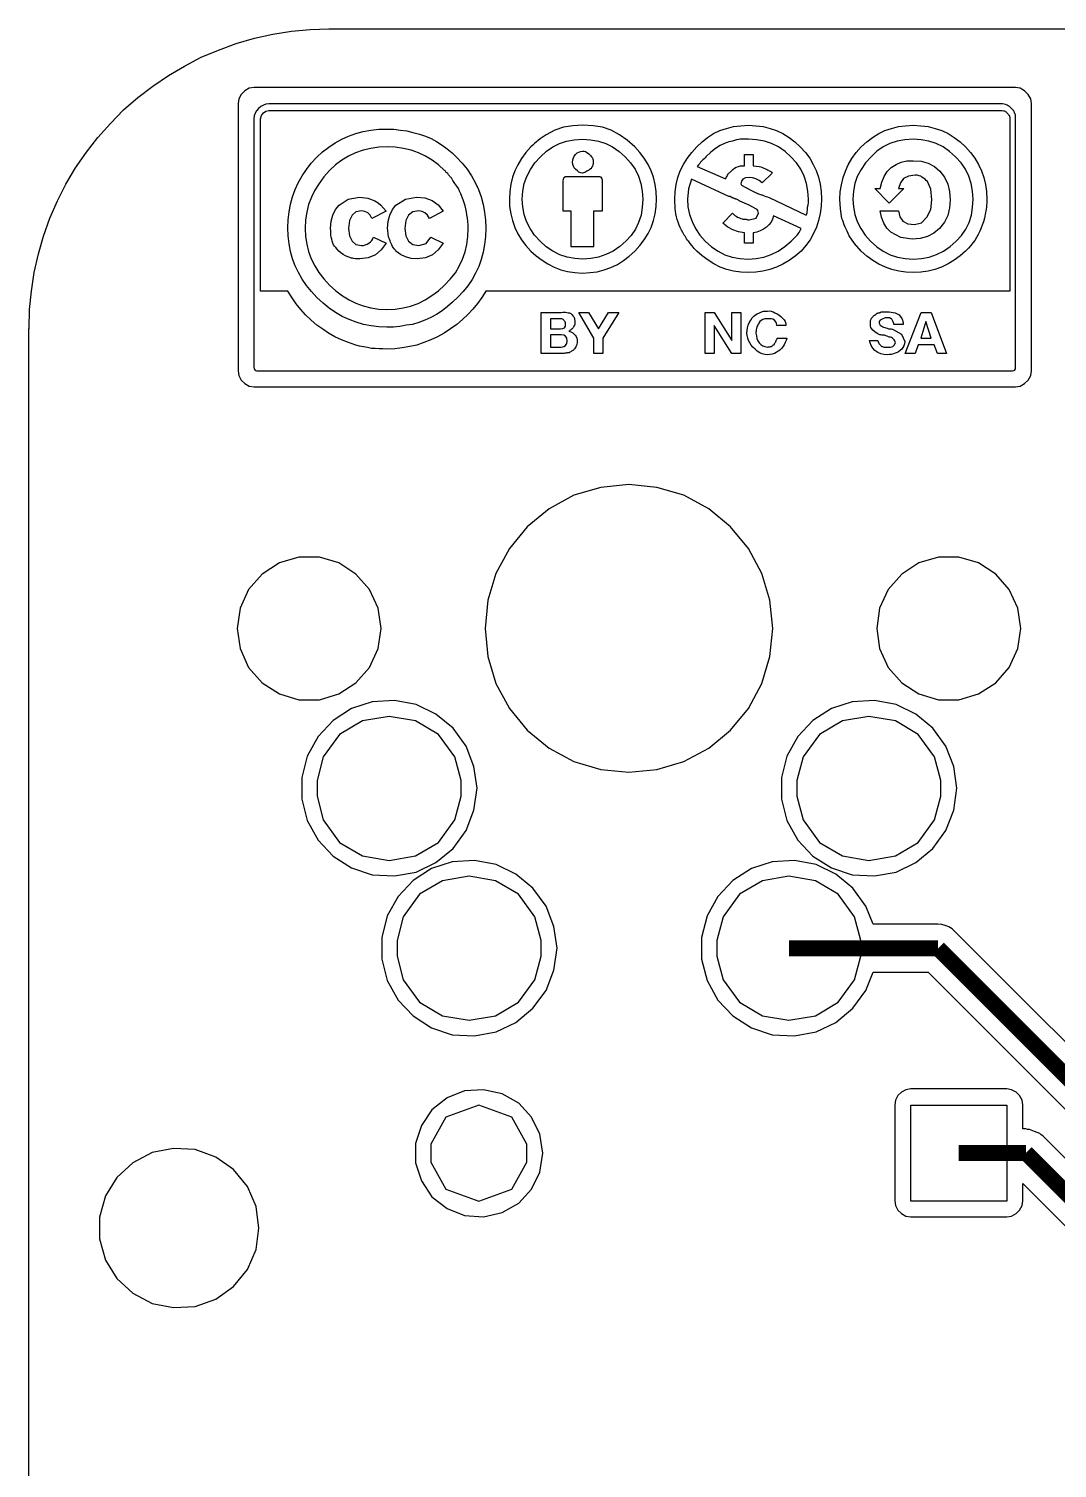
# Model space of a CAD drawing. Extents: x 2.4 to 97.7, y 2.4 to 97.6.
# Drawn here: x 2.38 to 18.72, y 74.78 to 97.64 of the extents above; entities that cross this region are included whole.
import ezdxf

# ---------------------------------------------------------------- set-up
doc = ezdxf.new("R2010")
doc.units = 0
doc.layers.get('0').update_dxf_attribs({"linetype": 'CONTINUOUS'})

msp = doc.modelspace()

# ---------------------------------------------------------------- linework, layer by layer
at = {"color": 173}
msp.add_lwpolyline([(2.38263, 7.1465), (2.38263, 92.8825), (2.38952, 92.8769), (2.38952, 92.8825), (2.39503, 93.1817), (2.42535, 93.4738), (2.46807, 93.7715), (2.53697, 94.0664), (2.61552, 94.3472), (2.71749, 94.6326), (2.84014, 94.9096), (2.97105, 95.1727), (3.12401, 95.432), (3.29902, 95.6814), (3.47955, 95.9157), (3.68074, 96.1362), (3.88606, 96.3524), (4.11484, 96.5496), (4.35046, 96.7327), (4.5999, 96.8982), (4.85345, 97.0509), (5.12078, 97.1903), (5.39503, 97.3046), (5.67475, 97.4065), (5.96692, 97.4947), (6.2563, 97.5582), (6.55256, 97.6066), (6.85024, 97.6327), (7.14925, 97.6422), (73.8297, 97.6422)], dxfattribs=at)
at = {"color": 7}
for points in [[(5.96138, 91.9551), (18.0509, 91.9551), (18.1281, 91.9649), (18.1984, 92.009), (18.2549, 92.0627), (18.2948, 92.1357), (18.3059, 92.2087), (18.3059, 96.453), (18.2948, 96.5274), (18.2549, 96.6004), (18.1984, 96.6541), (18.1281, 96.6971), (18.0509, 96.708), (5.96138, 96.708), (5.88285, 96.6971), (5.8112, 96.6541), (5.75606, 96.6004), (5.71747, 96.5274), (5.70784, 96.453), (5.70784, 92.2087), (5.71747, 92.1357), (5.75606, 92.0627), (5.8112, 92.009), (5.88285, 91.9649), (5.96138, 91.9551)], [(6.19291, 96.3468), (17.8387, 96.3468), (17.8635, 96.3415), (17.8732, 96.3373), (17.8814, 96.3373), (17.8869, 96.3344), (17.8911, 96.3344), (17.8966, 96.3316), (17.9021, 96.3235), (17.909, 96.3165), (17.9145, 96.3083), (17.92, 96.3041), (17.9296, 96.2932), (17.9379, 96.2836), (17.9448, 96.2752), (17.9503, 96.2685), (17.9572, 96.2561), (17.9627, 96.2258), (17.9627, 93.4738), (9.63937, 93.4738), (9.57873, 93.3746), (9.50983, 93.278), (9.43405, 93.1898), (9.35411, 93.103), (9.26867, 93.0219), (9.1791, 92.946), (9.08265, 92.8744), (8.97929, 92.8081), (8.87458, 92.7502), (8.76847, 92.6994), (8.65822, 92.6564), (8.54661, 92.6179), (8.4322, 92.5932), (8.3137, 92.5724), (8.19383, 92.5601), (8.06979, 92.5544), (8.00777, 92.5572), (7.94713, 92.5572), (7.88377, 92.5629), (7.82313, 92.5643), (7.76249, 92.5781), (7.70047, 92.5904), (7.63707, 92.6028), (7.57647, 92.6179), (7.45931, 92.6564), (7.34769, 92.6994), (7.24436, 92.7502), (7.14237, 92.8081), (7.05143, 92.8702), (6.95911, 92.9361), (6.86816, 93.0148), (6.77855, 93.0988), (6.70553, 93.1817), (6.63113, 93.2713), (6.56361, 93.3704), (6.49746, 93.4738), (6.06337, 93.4738), (6.06337, 96.2092), (6.07991, 96.2656), (6.10884, 96.3055), (6.14606, 96.3344), (6.19291, 96.3468)], [(10.5103, 95.6098), (10.604, 95.6966), (10.7032, 95.7654), (10.8107, 95.819), (10.9237, 95.8564), (11.0464, 95.8797), (11.1759, 95.8868), (11.3054, 95.8797), (11.4294, 95.8564), (11.5466, 95.819), (11.6555, 95.7654), (11.7574, 95.6938), (11.8539, 95.6084), (11.9407, 95.5132), (12.011, 95.4126), (12.0647, 95.3022), (12.1033, 95.1865), (12.1254, 95.0641), (12.1336, 94.9343), (12.1254, 94.8048), (12.1061, 94.6838), (12.0675, 94.5667), (12.0165, 94.4591), (11.9476, 94.361), (11.8663, 94.2689), (11.7671, 94.1835), (11.661, 94.1116), (11.5493, 94.0551), (11.4322, 94.0153), (11.3109, 93.992), (11.1814, 93.9821), (11.0532, 93.992), (10.932, 94.0153), (10.8149, 94.0537), (10.706, 94.1091), (10.6013, 94.1807), (10.502, 94.2661), (10.4166, 94.3652), (10.3449, 94.47), (10.2898, 94.579), (10.2512, 94.6933), (10.2278, 94.8133), (10.2181, 94.9343), (10.2278, 95.0613), (10.2512, 95.184), (10.2926, 95.2983), (10.3504, 95.407), (10.4221, 95.5118), (10.5103, 95.6098)], [(13.8121, 95.8868), (13.6826, 95.8868), (13.6522, 95.8825), (13.6219, 95.8769), (13.5888, 95.8688), (13.5585, 95.8592), (13.531, 95.8536), (13.502, 95.8466), (13.4717, 95.837), (13.4442, 95.8233), (13.3656, 95.7873), (13.2884, 95.7393), (13.2126, 95.6814), (13.1368, 95.6098), (13.1244, 95.5947), (13.1093, 95.5767), (13.0886, 95.5601), (13.0679, 95.5393), (13.0528, 95.5216), (13.0376, 95.5008), (13.0197, 95.4786), (12.999, 95.4525), (13.4497, 95.2571), (13.4565, 95.2722), (13.4648, 95.287), (13.4717, 95.3022), (13.48, 95.3163), (13.4896, 95.3311), (13.4979, 95.3438), (13.5075, 95.3534), (13.5172, 95.359), (13.5406, 95.3837), (13.564, 95.407), (13.5916, 95.4278), (13.6192, 95.443), (13.6522, 95.4553), (13.6853, 95.4634), (13.7156, 95.4677), (13.7487, 95.4677), (13.7487, 95.6426), (13.8865, 95.6426), (13.8865, 95.4677), (13.9829, 95.4525), (14.0077, 95.4472), (14.034, 95.4401), (14.0588, 95.4306), (14.0836, 95.4155), (14.1015, 95.4098), (14.1166, 95.4017), (14.1304, 95.3946), (14.1428, 95.3837), (14.1552, 95.3823), (14.1676, 95.3742), (14.18, 95.3643), (14.1911, 95.3505), (14.0284, 95.1936), (13.9829, 95.232), (13.932, 95.2571), (13.8782, 95.2722), (13.8231, 95.2775), (13.7666, 95.2722), (13.7239, 95.2542), (13.7004, 95.2239), (13.6908, 95.1784), (13.7032, 95.1562), (13.8507, 95.0764), (13.9444, 95.0309), (13.9499, 95.0309), (13.9568, 95.0267), (13.9692, 95.0214), (13.9857, 95.0129), (14.0022, 95.0101), (14.0174, 95.0062), (14.0312, 95.0034), (14.0408, 94.9978), (14.0615, 94.9911), (14.0863, 94.9798), (14.1125, 94.9702), (14.14, 94.9607), (14.7312, 94.681), (14.7395, 94.7014), (14.745, 94.7208), (14.7464, 94.7416), (14.7491, 94.7593), (14.7491, 94.7678), (14.7519, 94.7773), (14.7519, 94.8076), (14.7546, 94.8228), (14.7574, 94.8323), (14.7602, 94.8436), (14.7629, 94.8475), (14.7643, 94.8792), (14.7643, 94.9343), (14.7574, 95.0641), (14.734, 95.1865), (14.6968, 95.3022), (14.643, 95.4126), (14.5741, 95.5132), (14.4873, 95.6084), (14.3936, 95.6938), (14.2903, 95.7654), (14.18, 95.819), (14.067, 95.8564), (13.9416, 95.8797), (13.8121, 95.8868)], [(17.1138, 94.2689), (17.1952, 94.361), (17.2641, 94.4591), (17.315, 94.5667), (17.3536, 94.6838), (17.3729, 94.8048), (17.3812, 94.9343), (17.3729, 95.0641), (17.3509, 95.1865), (17.3123, 95.3022), (17.2586, 95.4126), (17.1883, 95.5132), (17.1015, 95.6084), (17.005, 95.6938), (16.903, 95.7654), (16.7942, 95.819), (16.677, 95.8564), (16.5558, 95.8797), (16.4262, 95.8868), (16.2967, 95.8797), (16.174, 95.8564), (16.0583, 95.819), (15.9508, 95.7654), (15.8516, 95.6966), (15.7606, 95.6098), (15.6711, 95.5118), (15.6008, 95.407), (15.5415, 95.2983), (15.5015, 95.184), (15.4781, 95.0613), (15.4685, 94.9343), (15.4781, 94.8133), (15.5015, 94.6933), (15.5401, 94.579), (15.5952, 94.47), (15.6669, 94.3652), (15.7523, 94.2661), (15.8516, 94.1807), (15.9536, 94.1091), (16.0624, 94.0537), (16.1796, 94.0153), (16.3022, 93.992), (16.429, 93.9821), (16.5585, 93.992), (16.6798, 94.0153), (16.7969, 94.0551), (16.9085, 94.1116), (17.0146, 94.1835), (17.1138, 94.2689)], [(7.15754, 95.3893), (7.06797, 95.2899), (6.99216, 95.1865), (6.92602, 95.0793), (6.87091, 94.9674), (6.82681, 94.8531), (6.79648, 94.7318), (6.77855, 94.6051), (6.77168, 94.47), (6.77855, 94.3434), (6.79648, 94.2206), (6.82681, 94.1021), (6.86816, 93.9878), (6.92326, 93.8773), (6.98941, 93.7715), (7.06797, 93.6696), (7.15754, 93.5701), (7.2595, 93.4791), (7.36286, 93.4007), (7.47035, 93.3372), (7.57647, 93.2836), (7.69359, 93.2409), (7.81346, 93.2078), (7.94025, 93.1898), (8.06979, 93.1817), (8.20208, 93.1898), (8.32612, 93.2078), (8.44737, 93.2381), (8.56449, 93.2808), (8.67615, 93.3344), (8.7836, 93.4036), (8.88697, 93.4819), (8.9862, 93.5701), (9.07715, 93.6667), (9.15705, 93.7659), (9.22045, 93.8735), (9.27146, 93.9821), (9.31139, 94.0964), (9.33898, 94.2164), (9.35411, 94.3405), (9.35965, 94.47), (9.35965, 94.5279), (9.35687, 94.5815), (9.34999, 94.6355), (9.34173, 94.6863), (9.33482, 94.7346), (9.32381, 94.7801), (9.31139, 94.8284), (9.29626, 94.8764), (9.28109, 94.9276), (9.24525, 95.0186), (9.22457, 95.0613), (9.20531, 95.1025), (9.1791, 95.1424), (9.15155, 95.1865), (9.11849, 95.232), (9.11296, 95.2419), (9.10608, 95.2528), (9.10057, 95.2595), (9.09366, 95.268), (9.08816, 95.2775), (9.0799, 95.286), (9.07577, 95.2927), (9.06748, 95.2983), (9.06198, 95.3079), (9.0551, 95.3163), (9.04956, 95.323), (9.04268, 95.3311), (9.03718, 95.341), (9.02201, 95.3562), (9.01375, 95.3615), (9.00688, 95.3714), (9.00134, 95.3795), (8.99446, 95.3837), (8.9862, 95.3893), (8.88972, 95.4786), (8.78777, 95.5544), (8.68165, 95.6208), (8.57003, 95.6716), (8.45287, 95.7143), (8.33162, 95.7421), (8.20346, 95.7598), (8.07254, 95.7654), (7.94025, 95.7598), (7.81346, 95.7421), (7.69084, 95.7143), (7.57372, 95.6716), (7.46206, 95.6208), (7.35598, 95.5544), (7.25399, 95.4786), (7.15754, 95.3893)], [(12.9081, 95.2528), (12.8626, 95.0997), (12.8447, 94.9343), (12.8516, 94.8133), (12.8778, 94.6933), (12.9164, 94.579), (12.9715, 94.47), (13.0404, 94.3652), (13.1272, 94.2661), (13.225, 94.1807), (13.3298, 94.1091), (13.4386, 94.0537), (13.5558, 94.0153), (13.677, 93.992), (13.8052, 93.9821), (13.9347, 93.992), (14.056, 94.0153), (14.1731, 94.0551), (14.2847, 94.1116), (14.3909, 94.1835), (14.4901, 94.2689), (14.5686, 94.3472), (14.5852, 94.3624), (14.6003, 94.3832), (14.6155, 94.4065), (14.6334, 94.4369), (14.6485, 94.47), (14.2117, 94.6697), (14.1966, 94.6203), (14.1704, 94.572), (14.1373, 94.5279), (14.0973, 94.4908), (14.0505, 94.4577), (14.0009, 94.4316), (13.9471, 94.4107), (13.8865, 94.3984), (13.8865, 94.2358), (13.7487, 94.2358), (13.7487, 94.3984), (13.655, 94.4164), (13.5654, 94.4467), (13.4827, 94.4922), (13.4028, 94.554), (13.5585, 94.7113), (13.5792, 94.6933), (13.5971, 94.6753), (13.6192, 94.663), (13.6398, 94.6506), (13.6701, 94.6397), (13.6936, 94.6298), (13.7101, 94.6217), (13.7239, 94.6175), (13.7763, 94.6175), (13.7845, 94.6146), (13.7942, 94.6118), (13.8024, 94.6094), (13.8121, 94.6094), (13.8231, 94.6065), (13.9347, 94.6355), (13.9692, 94.7138), (13.9678, 94.736), (13.9623, 94.754), (13.9499, 94.772), (13.932, 94.7843), (13.8231, 94.8408), (13.677, 94.9015), (13.6756, 94.9043), (13.6729, 94.9043), (13.6701, 94.9068), (13.6646, 94.9068), (13.6619, 94.9124), (13.6577, 94.9138), (13.6522, 94.9194), (13.6453, 94.9247), (13.6315, 94.929), (13.6219, 94.9343), (13.6122, 94.9371), (13.6067, 94.9399), (13.5971, 94.9399), (13.5916, 94.9456), (13.5833, 94.9456), (13.5806, 94.947), (13.5792, 94.9494), (13.5585, 94.9494), (13.553, 94.9607), (13.5475, 94.9621), (13.5461, 94.9646), (13.5434, 94.9674), (13.5323, 94.9674), (13.5323, 94.9702), (13.531, 94.9731), (13.5282, 94.9759), (13.5254, 94.9759), (13.5227, 94.9784), (13.4993, 94.9784), (12.9081, 95.2528)], [(10.8383, 93.1362), (10.8631, 93.1415), (10.8865, 93.1415), (10.9086, 93.139), (10.9292, 93.1333), (10.9499, 93.1305), (10.9678, 93.1291), (10.983, 93.1238), (10.9926, 93.1182), (11.0105, 93.0988), (11.0257, 93.0811), (11.0367, 93.0674), (11.0436, 93.0547), (11.0491, 93.0423), (11.0519, 93.0219), (11.0532, 92.9996), (11.0532, 92.9513), (11.0491, 92.9337), (11.0409, 92.9185), (11.0312, 92.9033), (11.0284, 92.8949), (11.0229, 92.8882), (11.0188, 92.8797), (11.0133, 92.8744), (11.0078, 92.8744), (11.0036, 92.8702), (10.9954, 92.8645), (10.9885, 92.855), (10.9802, 92.8522), (10.9747, 92.8469), (10.9678, 92.8441), (10.9595, 92.8398), (10.9926, 92.8261), (11.0216, 92.8109), (11.0436, 92.7929), (11.0615, 92.7749), (11.0767, 92.753), (11.0849, 92.7269), (11.0918, 92.7019), (11.0918, 92.6592), (11.0863, 92.6289), (11.0822, 92.6151), (11.0767, 92.6028), (11.0698, 92.5876), (11.0615, 92.5724), (11.0519, 92.5572), (11.0409, 92.5491), (11.0312, 92.5393), (11.0216, 92.5311), (11.0105, 92.5241), (11.0009, 92.5188), (10.9898, 92.5117), (10.9775, 92.5036), (10.9623, 92.4966), (10.9499, 92.4966), (10.9347, 92.4941), (10.9223, 92.4913), (10.9072, 92.4885), (10.8934, 92.4885), (10.8782, 92.4856), (10.8658, 92.4856), (10.8507, 92.4828), (10.5227, 92.4828), (10.5227, 93.1362), (10.8383, 93.1362)], [(11.118, 93.1362), (11.2723, 93.1362), (11.4294, 92.8744), (11.5879, 93.1362), (11.7547, 93.1362), (11.5011, 92.7269), (11.5011, 92.4828), (11.3592, 92.4828), (11.3592, 92.7269), (11.118, 93.1362)], [(13.2664, 93.1362), (13.5461, 92.6924), (13.5461, 93.1362), (13.6908, 93.1362), (13.6908, 92.4828), (13.5461, 92.4828), (13.2664, 92.928), (13.2664, 92.4828), (13.1244, 92.4828), (13.1244, 93.1362), (13.2664, 93.1362)], [(14.2613, 92.928), (14.2572, 92.9612), (14.2448, 92.9887), (14.2269, 93.012), (14.1979, 93.0271), (14.1704, 93.0342), (14.1373, 93.037), (14.107, 93.037), (14.0711, 93.0328), (14.0408, 93.0243), (14.016, 93.0092), (13.9926, 92.9915), (13.9774, 92.9665), (13.9692, 92.9527), (13.9595, 92.9375), (13.954, 92.9252), (13.9471, 92.91), (13.9444, 92.8977), (13.9388, 92.8853), (13.9375, 92.8744), (13.9347, 92.8645), (13.9347, 92.8398), (13.932, 92.8232), (13.932, 92.8081), (13.9375, 92.7626), (13.9471, 92.7227), (13.9623, 92.6867), (13.9829, 92.6539), (14.0077, 92.6289), (14.0381, 92.6084), (14.0739, 92.596), (14.1152, 92.5848), (14.1249, 92.5876), (14.1345, 92.5876), (14.1456, 92.5904), (14.1525, 92.5904), (14.1607, 92.5932), (14.1676, 92.5932), (14.1759, 92.596), (14.18, 92.596), (14.1855, 92.5999), (14.1911, 92.6028), (14.1966, 92.6112), (14.2007, 92.6151), (14.2117, 92.6207), (14.2159, 92.6236), (14.2186, 92.6236), (14.2214, 92.6289), (14.2269, 92.6331), (14.2282, 92.6412), (14.231, 92.6483), (14.2365, 92.6564), (14.242, 92.662), (14.2448, 92.6691), (14.2448, 92.6744), (14.2462, 92.6786), (14.2517, 92.6867), (14.2544, 92.6938), (14.2572, 92.7019), (14.2613, 92.7104), (14.2668, 92.7171), (14.2696, 92.7227), (14.2696, 92.7269), (14.4198, 92.7269), (14.4088, 92.6924), (14.3964, 92.6564), (14.3784, 92.6236), (14.3578, 92.5904), (14.3385, 92.5643), (14.3123, 92.5393), (14.2847, 92.5188), (14.2544, 92.4994), (14.2241, 92.4828), (14.1883, 92.4733), (14.1525, 92.4662), (14.1152, 92.4638), (14.0739, 92.4676), (14.0312, 92.4789), (13.9926, 92.4966), (13.9526, 92.5216), (13.9168, 92.552), (13.8837, 92.5823), (13.8562, 92.6151), (13.8327, 92.6511), (13.8148, 92.6924), (13.8024, 92.7294), (13.7914, 92.771), (13.7873, 92.8081), (13.79, 92.8522), (13.7969, 92.892), (13.8093, 92.9337), (13.8245, 92.9707), (13.8479, 93.0148), (13.8713, 93.048), (13.8989, 93.0783), (13.9265, 93.0988), (13.9499, 93.1115), (13.9857, 93.1291), (13.9981, 93.1333), (14.0105, 93.1415), (14.0229, 93.1471), (14.0353, 93.1513), (14.0491, 93.1566), (14.1152, 93.1566), (14.1428, 93.1594), (14.1731, 93.1541), (14.2034, 93.1471), (14.2338, 93.1305), (14.2668, 93.1153), (14.2971, 93.0963), (14.3275, 93.0727), (14.3536, 93.0451), (14.3784, 93.019), (14.3936, 92.9915), (14.4046, 92.9612), (14.406, 92.928), (14.2613, 92.928)], [(16.0266, 92.5848), (16.0679, 92.5823), (16.1037, 92.5932), (16.1286, 92.6179), (16.1465, 92.6539), (16.1437, 92.6716), (16.1368, 92.6867), (16.1258, 92.7019), (16.1107, 92.7146), (16.0982, 92.7269), (16.0831, 92.7379), (16.0679, 92.7421), (16.05, 92.7446), (16.0348, 92.7502), (16.0169, 92.7587), (15.9935, 92.7654), (15.9714, 92.7735), (15.948, 92.7749), (15.9287, 92.7777), (15.9136, 92.7806), (15.8998, 92.7806), (15.8571, 92.8038), (15.8185, 92.8261), (15.7882, 92.855), (15.7661, 92.8825), (15.7579, 92.8977), (15.7523, 92.9185), (15.751, 92.9404), (15.7482, 92.9665), (15.751, 92.9887), (15.7523, 93.0092), (15.7606, 93.0271), (15.7675, 93.0451), (15.7758, 93.0547), (15.7882, 93.0674), (15.7937, 93.0698), (15.8006, 93.0811), (15.8061, 93.0878), (15.8144, 93.0935), (15.8185, 93.0935), (15.824, 93.0988), (15.8323, 93.1002), (15.8364, 93.1058), (15.8419, 93.1086), (15.8447, 93.1115), (15.8474, 93.1115), (15.8474, 93.1153), (15.8488, 93.1182), (15.8571, 93.1238), (15.8626, 93.1263), (15.8695, 93.1263), (15.875, 93.1291), (15.8902, 93.1291), (15.8957, 93.1305), (15.8998, 93.1333), (15.9053, 93.1362), (15.9081, 93.1362), (15.9136, 93.1415), (15.9177, 93.1443), (15.9232, 93.1471), (15.926, 93.1471), (16.0473, 93.1485), (16.141, 93.1305), (16.2071, 93.0963), (16.2485, 93.0395), (16.2553, 93.0271), (16.2581, 93.0148), (16.2636, 93.0039), (16.2636, 92.9968), (16.2664, 92.9845), (16.2691, 92.9693), (16.2691, 92.946), (16.1217, 92.946), (16.1189, 92.9612), (16.1162, 92.9735), (16.1107, 92.9859), (16.1065, 92.9996), (16.0955, 93.019), (16.0886, 93.0271), (16.0776, 93.0342), (16.0528, 93.0508), (16.0225, 93.0522), (15.9839, 93.048), (15.9384, 93.03), (15.9053, 93.012), (15.8902, 92.9915), (15.8902, 92.9665), (15.9053, 92.9361), (15.9177, 92.9252), (15.9301, 92.9185), (15.9439, 92.91), (15.9591, 92.9033), (15.9784, 92.8977), (15.9963, 92.892), (16.0169, 92.8853), (16.0376, 92.8769), (16.0596, 92.8769), (16.0748, 92.8744), (16.0914, 92.8716), (16.0982, 92.8702), (16.2429, 92.7915), (16.2939, 92.6744), (16.2884, 92.6387), (16.2815, 92.6056), (16.2664, 92.5781), (16.2457, 92.552), (16.2223, 92.5297), (16.1975, 92.5117), (16.1727, 92.4994), (16.141, 92.4885), (16.1134, 92.4789), (16.0803, 92.4705), (16.05, 92.4662), (16.0142, 92.4638), (15.9632, 92.4662), (15.9136, 92.4789), (15.8667, 92.4994), (15.8213, 92.5297), (15.7854, 92.5696), (15.7606, 92.6112), (15.7427, 92.6511), (15.7345, 92.6924), (15.8695, 92.6924), (15.8722, 92.6772), (15.875, 92.6634), (15.8805, 92.6539), (15.8846, 92.6454), (15.8957, 92.6331), (15.9026, 92.6207), (15.9136, 92.6112), (15.9205, 92.5999), (15.9301, 92.5971), (15.9411, 92.5932), (15.9536, 92.5904), (15.9659, 92.5848), (16.0266, 92.5848)], [(16.7128, 93.1362), (16.9595, 92.4828), (16.8148, 92.4828), (16.7638, 92.6207), (16.5103, 92.6207), (16.4593, 92.4828), (16.3022, 92.4828), (16.5558, 93.1362), (16.7128, 93.1362)], [(11.9145, 85.8312), (12.3596, 85.8739), (12.7868, 86.0019), (13.1851, 86.2171), (13.5282, 86.4994), (13.8121, 86.8468), (14.0257, 87.2409), (14.1525, 87.6709), (14.2007, 88.1172), (14.1525, 88.5638), (14.0257, 88.991), (13.8121, 89.3879), (13.5282, 89.7322), (13.1851, 90.0176), (12.7868, 90.231), (12.3596, 90.358), (11.9145, 90.4035), (11.468, 90.358), (11.0409, 90.231), (10.6454, 90.0176), (10.2995, 89.7322), (10.0156, 89.3879), (9.802, 88.991), (9.67521, 88.5638), (9.62836, 88.1172), (9.67521, 87.6709), (9.802, 87.2409), (10.0156, 86.8468), (10.2995, 86.4994), (10.6454, 86.2171), (11.0409, 86.0019), (11.468, 85.8739), (11.9145, 85.8312)], [(6.66972, 86.9819), (6.99766, 86.9819), (7.30497, 87.0754), (7.57922, 87.2504), (7.79279, 87.4945), (7.92925, 87.7976), (7.97747, 88.1172), (7.92925, 88.4372), (7.79279, 88.7374), (7.57922, 88.9811), (7.30497, 89.1565), (6.99766, 89.25), (6.66972, 89.25), (6.36242, 89.1565), (6.08817, 88.9811), (5.87456, 88.7374), (5.73814, 88.4372), (5.69129, 88.1172), (5.73814, 87.7976), (5.87456, 87.4945), (6.08817, 87.2504), (6.36242, 87.0754), (6.66972, 86.9819)], [(16.83, 86.9819), (17.1552, 86.9819), (17.4653, 87.0754), (17.7395, 87.2504), (17.9531, 87.4945), (18.0895, 87.7976), (18.1378, 88.1172), (18.0895, 88.4372), (17.9531, 88.7374), (17.7395, 88.9811), (17.4653, 89.1565), (17.1552, 89.25), (16.83, 89.25), (16.5199, 89.1565), (16.2457, 88.9811), (16.0321, 88.7374), (15.8957, 88.4372), (15.8516, 88.1172), (15.8957, 87.7976), (16.0321, 87.4945), (16.2457, 87.2504), (16.5199, 87.0754), (16.83, 86.9819)], [(8.18829, 84.1858), (8.53694, 84.2465), (8.84975, 84.3993), (9.12125, 84.6226), (9.32656, 84.9066), (9.45335, 85.229), (9.50158, 85.5775), (9.45335, 85.9222), (9.32656, 86.2461), (9.12125, 86.5325), (8.84975, 86.753), (8.53694, 86.9086), (8.18829, 86.9692), (7.8383, 86.9488), (7.51032, 86.8426), (7.2154, 86.6539), (6.97699, 86.4002), (6.80201, 86.0901), (6.71795, 85.7472), (6.71795, 85.404), (6.80201, 85.0635), (6.97699, 84.7549), (7.2154, 84.4998), (7.51032, 84.3125), (7.8383, 84.2038), (8.18829, 84.1858)], [(15.8116, 84.1858), (16.1561, 84.2465), (16.4689, 84.3993), (16.7404, 84.6226), (16.9471, 84.9066), (17.0739, 85.229), (17.1221, 85.5775), (17.0739, 85.9222), (16.9471, 86.2461), (16.7404, 86.5325), (16.4689, 86.753), (16.1561, 86.9086), (15.8116, 86.9692), (15.4602, 86.9488), (15.1309, 86.8426), (14.836, 86.6539), (14.5948, 86.4002), (14.4239, 86.0901), (14.3385, 85.7472), (14.3385, 85.404), (14.4239, 85.0635), (14.5948, 84.7549), (14.836, 84.4998), (15.1309, 84.3125), (15.4602, 84.2038), (15.8116, 84.1858)], [(9.45885, 81.6462), (9.80613, 81.7065), (10.1189, 81.8582), (10.3904, 82.0829), (10.5971, 82.3666), (10.7239, 82.6893), (10.7721, 83.0379), (10.7239, 83.3822), (10.5971, 83.7046), (10.3904, 83.9929), (10.1189, 84.2133), (9.80613, 84.3675), (9.45885, 84.4296), (9.10883, 84.4091), (8.78085, 84.303), (8.48596, 84.1142), (8.24756, 83.8606), (8.07254, 83.5505), (7.98848, 83.2072), (7.98848, 82.8643), (8.07254, 82.5239), (8.24756, 82.2138), (8.48596, 81.9602), (8.78085, 81.7728), (9.10883, 81.6624), (9.45885, 81.6462)], [(9.60632, 78.77), (9.90258, 78.8363), (10.1672, 78.9862), (10.3684, 79.2067), (10.5006, 79.4812), (10.5489, 79.7789), (10.5006, 80.0806), (10.3684, 80.3547), (10.1672, 80.5737), (9.90258, 80.7254), (9.60632, 80.7889), (9.30451, 80.7695), (9.02476, 80.6581), (8.78498, 80.4718), (8.61826, 80.2224), (8.52593, 79.9331), (8.52593, 79.6258), (8.61826, 79.339), (8.78498, 79.0896), (9.02476, 78.9023), (9.30451, 78.7908), (9.60632, 78.77)], [(4.68118, 77.3271), (5.02433, 77.3451), (5.35093, 77.4622), (5.63344, 77.6623), (5.85392, 77.9321), (5.99172, 78.2493), (6.03444, 78.5922), (5.99172, 78.9326), (5.85392, 79.2498), (5.63344, 79.5196), (5.35093, 79.7197), (5.02433, 79.8368), (4.68118, 79.8572), (4.34082, 79.7913), (4.03352, 79.6258), (3.77994, 79.393), (3.60218, 79.1009), (3.50435, 78.7633), (3.50435, 78.42), (3.60218, 78.0838), (3.77994, 77.7903), (4.03352, 77.5561), (4.34082, 77.3934), (4.68118, 77.3271)]]:
    msp.add_lwpolyline(points, close=True, dxfattribs=at)
at = {"color": 173}
for points in [[(17.8249, 96.4487), (6.19291, 96.4487), (6.14881, 96.4463), (6.10884, 96.4311), (6.0675, 96.4075), (6.03169, 96.3747), (6.00135, 96.3415), (5.9793, 96.3013), (5.96417, 96.2572), (5.95863, 96.2092), (5.95863, 92.268), (5.96417, 92.2419), (5.97105, 92.2239), (5.98622, 92.2143), (6.00685, 92.2087), (18.0082, 92.2087), (18.0289, 92.2143), (18.044, 92.2239), (18.0509, 92.2419), (18.0537, 92.268), (18.0537, 96.2713), (18.0509, 96.2738), (18.0496, 96.2836), (18.0468, 96.2903), (18.044, 96.2988), (18.0385, 96.3041), (18.0358, 96.314), (18.0344, 96.3221), (18.0316, 96.3263), (18.0261, 96.3373), (18.0206, 96.3415), (18.0165, 96.3496), (18.011, 96.3567), (18.0055, 96.362), (18.0013, 96.3676), (17.9958, 96.3718), (17.9903, 96.3747), (17.9751, 96.3923), (17.9572, 96.4075), (17.9393, 96.4198), (17.92, 96.4283), (17.8966, 96.4378), (17.8718, 96.4434), (17.8484, 96.4487), (17.8249, 96.4487)], [(9.17635, 95.6028), (9.26592, 95.5089), (9.34448, 95.4098), (9.41338, 95.305), (9.47402, 95.1989), (9.525, 95.0874), (9.56497, 94.9731), (9.59803, 94.8531), (9.62145, 94.729), (9.63662, 94.6023), (9.63937, 94.47), (9.63662, 94.3405), (9.62145, 94.2164), (9.60078, 94.0939), (9.56772, 93.9768), (9.5305, 93.865), (9.47953, 93.7588), (9.42301, 93.6569), (9.35411, 93.5605), (9.28109, 93.4667), (9.19427, 93.3771), (9.11296, 93.3016), (9.03168, 93.2296), (8.94623, 93.1637), (8.85666, 93.103), (8.76572, 93.0547), (8.67198, 93.012), (8.57691, 92.9763), (8.47771, 92.946), (8.42807, 92.9404), (8.3771, 92.9337), (8.32612, 92.9224), (8.27511, 92.9128), (8.22413, 92.91), (8.17316, 92.9047), (8.12214, 92.9047), (8.06979, 92.9033), (7.943, 92.9072), (7.81763, 92.9224), (7.69909, 92.946), (7.58197, 92.9792), (7.47035, 93.0219), (7.36011, 93.0727), (7.25399, 93.1333), (7.152, 93.2049), (7.05556, 93.2836), (6.95911, 93.3732), (6.87366, 93.4667), (6.79372, 93.5634), (6.7262, 93.6653), (6.66418, 93.7687), (6.61458, 93.8773), (6.57324, 93.9892), (6.54018, 94.1063), (6.51813, 94.2287), (6.50159, 94.3529), (6.49746, 94.4795), (6.50159, 94.6094), (6.51813, 94.7346), (6.54018, 94.8559), (6.57049, 94.9731), (6.61183, 95.0874), (6.66281, 95.1964), (6.72345, 95.305), (6.79235, 95.407), (6.86816, 95.5089), (6.95494, 95.6028), (7.04868, 95.6896), (7.14788, 95.7626), (7.24849, 95.8314), (7.35323, 95.8868), (7.46206, 95.9376), (7.57647, 95.9764), (7.69359, 96.0092), (7.81484, 96.03), (7.94025, 96.0452), (8.06979, 96.0466), (8.18141, 96.0452), (8.28477, 96.0342), (8.38673, 96.0191), (8.48321, 95.994), (8.58795, 95.9707), (8.6844, 95.9376), (8.77535, 95.9005), (8.85941, 95.8536), (8.94623, 95.7957), (9.02751, 95.7351), (9.10608, 95.6716), (9.17635, 95.6028)], [(11.4928, 96.0783), (11.344, 96.1002), (11.1814, 96.1087), (11.0229, 96.1002), (10.8755, 96.0783), (10.7363, 96.03), (10.5971, 95.9556), (10.5668, 95.9376), (10.5351, 95.9171), (10.502, 95.8949), (10.4717, 95.8674), (10.4442, 95.8466), (10.4138, 95.8204), (10.3863, 95.7957), (10.356, 95.7654), (10.276, 95.6744), (10.2085, 95.5795), (10.1492, 95.4828), (10.101, 95.3837), (10.0652, 95.286), (10.0376, 95.1756), (10.0225, 95.0584), (10.0156, 94.9343), (10.0197, 94.8171), (10.0376, 94.7028), (10.0638, 94.5942), (10.101, 94.488), (10.1492, 94.386), (10.2085, 94.2894), (10.276, 94.1987), (10.356, 94.1091), (10.4414, 94.0361), (10.5337, 93.9669), (10.6274, 93.9091), (10.7267, 93.8555), (10.83, 93.8142), (10.9402, 93.7867), (11.056, 93.7687), (11.1759, 93.7616), (11.2958, 93.7687), (11.4102, 93.7839), (11.5218, 93.8114), (11.6251, 93.8498), (11.7299, 93.8982), (11.8263, 93.9588), (11.92, 94.0276), (12.0096, 94.1091), (12.0895, 94.1987), (12.1584, 94.2894), (12.2177, 94.3889), (12.2659, 94.488), (12.3031, 94.5942), (12.3293, 94.7028), (12.3445, 94.82), (12.35, 94.9371), (12.3445, 95.057), (12.3293, 95.1713), (12.3031, 95.2832), (12.2659, 95.3865), (12.2177, 95.4885), (12.1584, 95.5848), (12.0895, 95.6786), (12.0096, 95.7654), (11.8842, 95.8744), (11.7657, 95.9556), (11.6307, 96.03), (11.4928, 96.0783)], [(13.8121, 96.1087), (13.932, 96.103), (14.0463, 96.0878), (14.1552, 96.0603), (14.2599, 96.0244), (14.3605, 95.9764), (14.457, 95.9171), (14.5493, 95.8466), (14.6348, 95.7654), (14.7161, 95.6786), (14.785, 95.5876), (14.8415, 95.4885), (14.8897, 95.3893), (14.9269, 95.2832), (14.9531, 95.1727), (14.9683, 95.0584), (14.9738, 94.9399), (14.9683, 94.8228), (14.9531, 94.7085), (14.9269, 94.5967), (14.8924, 94.4922), (14.8456, 94.3913), (14.7905, 94.2922), (14.7243, 94.1998), (14.6485, 94.1091), (14.5562, 94.0304), (14.457, 93.9617), (14.3578, 93.9038), (14.2572, 93.8555), (14.1497, 93.817), (14.0408, 93.792), (13.9292, 93.7768), (13.8121, 93.7687), (13.6908, 93.7768), (13.5737, 93.792), (13.4676, 93.8195), (13.3656, 93.8555), (13.2636, 93.9091), (13.1699, 93.9669), (13.0776, 94.0361), (12.9921, 94.1091), (12.9508, 94.1546), (12.9164, 94.1959), (12.8874, 94.2315), (12.8654, 94.2619), (12.8516, 94.2742), (12.8419, 94.2869), (12.8295, 94.3046), (12.8171, 94.3254), (12.8061, 94.3462), (12.7937, 94.3652), (12.7813, 94.386), (12.7689, 94.404), (12.7482, 94.4439), (12.7303, 94.4852), (12.7124, 94.525), (12.6945, 94.5691), (12.6821, 94.6146), (12.6697, 94.6573), (12.6614, 94.7014), (12.6545, 94.7441), (12.649, 94.7872), (12.6463, 94.8323), (12.6435, 94.8806), (12.6407, 94.9343), (12.649, 95.0542), (12.6642, 95.1689), (12.6917, 95.2775), (12.7303, 95.3837), (12.7786, 95.4857), (12.8392, 95.582), (12.9109, 95.6758), (12.9921, 95.7654), (13.0762, 95.8466), (13.1644, 95.9171), (13.2581, 95.9764), (13.3601, 96.0244), (13.4648, 96.0603), (13.5764, 96.0878), (13.6908, 96.103), (13.8121, 96.1087)], [(16.4262, 96.1087), (16.5475, 96.103), (16.6646, 96.0878), (16.7762, 96.0603), (16.8837, 96.0244), (16.9843, 95.9764), (17.0808, 95.9171), (17.1731, 95.8466), (17.2586, 95.7654), (17.3398, 95.6786), (17.4088, 95.5848), (17.4653, 95.4885), (17.5135, 95.3865), (17.5507, 95.2803), (17.5769, 95.1713), (17.592, 95.057), (17.5975, 94.9343), (17.5975, 94.8711), (17.5948, 94.8408), (17.592, 94.8076), (17.5893, 94.7773), (17.5838, 94.7498), (17.5796, 94.7208), (17.5714, 94.6961), (17.5589, 94.6355), (17.5438, 94.5762), (17.5259, 94.525), (17.508, 94.4795), (17.4845, 94.4273), (17.4597, 94.3762), (17.4349, 94.3282), (17.406, 94.2799), (17.3784, 94.2414), (17.3426, 94.1998), (17.3054, 94.1571), (17.2586, 94.1091), (17.1731, 94.0361), (17.0794, 93.9669), (16.9816, 93.9091), (16.8782, 93.8555), (16.7735, 93.8195), (16.6646, 93.792), (16.5475, 93.7768), (16.4262, 93.7687), (16.3118, 93.7768), (16.2002, 93.792), (16.0914, 93.817), (15.9866, 93.8555), (15.8846, 93.9038), (15.7882, 93.9617), (15.6945, 94.0304), (15.6035, 94.1091), (15.4988, 94.2329), (15.412, 94.3529), (15.3941, 94.3913), (15.3775, 94.4273), (15.3624, 94.4591), (15.3458, 94.4922), (15.3334, 94.5279), (15.3086, 94.5942), (15.2976, 94.627), (15.2756, 94.7801), (15.2645, 94.9343), (15.2701, 95.0542), (15.2879, 95.166), (15.3142, 95.2775), (15.3513, 95.3823), (15.3968, 95.4828), (15.4561, 95.582), (15.525, 95.6758), (15.6035, 95.7654), (15.6917, 95.8466), (15.7841, 95.9171), (15.8805, 95.9764), (15.9784, 96.0244), (16.0859, 96.0603), (16.1947, 96.0878), (16.3091, 96.103), (16.4262, 96.1087)], [(11.3454, 95.5312), (11.3454, 95.5132), (11.344, 95.4966), (11.3412, 95.4786), (11.333, 95.4581), (11.3302, 95.4553), (11.3289, 95.4497), (11.3261, 95.4472), (11.3234, 95.443), (11.3206, 95.4401), (11.3178, 95.4345), (11.3151, 95.425), (11.3123, 95.4222), (11.3123, 95.4193), (11.3109, 95.4169), (11.3082, 95.4155), (11.2999, 95.4155), (11.2971, 95.4126), (11.282, 95.4017), (11.2696, 95.3918), (11.2572, 95.3837), (11.2448, 95.3795), (11.2269, 95.3685), (11.2117, 95.359), (11.1938, 95.3534), (11.1759, 95.3505), (11.1483, 95.3562), (11.1194, 95.3671), (11.0946, 95.3837), (11.067, 95.4098), (11.0464, 95.432), (11.0312, 95.4581), (11.0229, 95.4885), (11.0188, 95.5216), (11.0229, 95.5601), (11.0312, 95.5933), (11.0464, 95.6208), (11.067, 95.6426), (11.0918, 95.6691), (11.118, 95.6839), (11.1456, 95.6938), (11.1759, 95.6966), (11.2007, 95.6966), (11.2241, 95.691), (11.242, 95.6814), (11.2779, 95.6564), (11.3082, 95.6261), (11.3206, 95.6084), (11.333, 95.5933), (11.3412, 95.5724), (11.3454, 95.5544), (11.3454, 95.5312)], [(15.9053, 95.1025), (15.9301, 95.2045), (15.9659, 95.2955), (16.0169, 95.3742), (16.0803, 95.4401), (16.1561, 95.4885), (16.2374, 95.5216), (16.3298, 95.5421), (16.4262, 95.5463), (16.553, 95.5368), (16.6646, 95.5065), (16.7666, 95.4525), (16.852, 95.3795), (16.9265, 95.286), (16.9774, 95.1756), (17.0077, 95.057), (17.0174, 94.9247), (17.0077, 94.7981), (16.9774, 94.6781), (16.9237, 94.5691), (16.8479, 94.47), (16.7556, 94.3956), (16.655, 94.3434), (16.5406, 94.313), (16.4138, 94.2993), (16.2305, 94.3282), (16.0734, 94.4093), (16.01, 94.4771), (15.9618, 94.5568), (15.926, 94.6478), (15.9053, 94.7498), (16.1975, 94.7498), (16.2181, 94.6549), (16.2664, 94.5871), (16.3421, 94.5459), (16.4469, 94.5307), (16.5585, 94.561), (16.6467, 94.6478), (16.7073, 94.7692), (16.7253, 94.9247), (16.7073, 95.0969), (16.655, 95.214), (16.6371, 95.2348), (16.6164, 95.2528), (16.593, 95.2694), (16.5681, 95.286), (16.5475, 95.3011), (16.5227, 95.3079), (16.4924, 95.3163), (16.4593, 95.3163), (16.3546, 95.3022), (16.276, 95.2623), (16.225, 95.1964), (16.1975, 95.1025), (16.2815, 95.1025), (16.0473, 94.8711), (15.8185, 95.1025), (15.9053, 95.1025)], [(11.4928, 95.2211), (11.4928, 95.2391), (11.4887, 95.2542), (11.4832, 95.2694), (11.4735, 95.2832), (11.4625, 95.287), (11.4501, 95.2899), (11.435, 95.2927), (10.9347, 95.2927), (10.9044, 95.2899), (10.881, 95.2747), (10.8686, 95.2542), (10.8631, 95.2211), (10.8631, 94.7498), (10.9926, 94.7498), (10.9926, 94.1835), (11.3592, 94.1835), (11.3592, 94.7498), (11.4928, 94.7498), (11.4928, 95.2211)], [(7.83276, 94.627), (7.80246, 94.681), (7.76524, 94.718), (7.72114, 94.7416), (7.66741, 94.7498), (7.57922, 94.7346), (7.51583, 94.681), (7.47448, 94.5942), (7.46206, 94.47), (7.47448, 94.3529), (7.51583, 94.2661), (7.57922, 94.2164), (7.66741, 94.1987), (7.69909, 94.1998), (7.72664, 94.2082), (7.75698, 94.2206), (7.78454, 94.2358), (7.80796, 94.2566), (7.82863, 94.277), (7.84655, 94.3046), (7.85894, 94.3321), (8.056, 94.2358), (7.98022, 94.1296), (7.88652, 94.0513), (7.77215, 94.0058), (7.63986, 93.9878), (7.62194, 93.9892), (7.57093, 93.9892), (7.54063, 93.9945), (7.5227, 93.9973), (7.50757, 93.9973), (7.4924, 94.0058), (7.47998, 94.0096), (7.46485, 94.0153), (7.44968, 94.0181), (7.41108, 94.0361), (7.37665, 94.0551), (7.34081, 94.0816), (7.30772, 94.1091), (7.27879, 94.1395), (7.25674, 94.1684), (7.23882, 94.1903), (7.22369, 94.2082), (7.21402, 94.2386), (7.20027, 94.2689), (7.19335, 94.3021), (7.18234, 94.3321), (7.18097, 94.3652), (7.17822, 94.3984), (7.17822, 94.4344), (7.17543, 94.47), (7.1851, 94.5843), (7.21127, 94.6838), (7.25124, 94.7692), (7.31051, 94.8408), (7.45656, 94.9371), (7.63295, 94.9674), (7.76661, 94.9523), (7.88098, 94.9068), (7.92925, 94.8764), (7.97609, 94.838), (8.01606, 94.7953), (8.056, 94.7441), (7.83276, 94.627)], [(8.74504, 94.627), (8.7147, 94.681), (8.67336, 94.718), (8.63064, 94.7416), (8.57691, 94.7498), (8.48046, 94.7346), (8.41294, 94.681), (8.37159, 94.5942), (8.35642, 94.47), (8.37159, 94.3529), (8.41294, 94.2661), (8.48046, 94.2164), (8.57691, 94.1987), (8.69128, 94.2329), (8.76847, 94.3321), (8.96137, 94.2358), (8.88421, 94.1296), (8.79327, 94.0513), (8.68165, 94.0058), (8.55211, 93.9878), (8.45566, 93.9945), (8.36605, 94.0181), (8.28477, 94.0551), (8.21171, 94.1091), (8.19933, 94.1296), (8.18554, 94.1476), (8.1704, 94.1684), (8.15799, 94.1846), (8.14836, 94.2111), (8.13731, 94.2329), (8.12768, 94.2538), (8.12077, 94.2717), (8.10976, 94.2993), (8.10288, 94.3225), (8.09459, 94.3472), (8.08909, 94.3681), (8.08771, 94.3984), (8.08496, 94.4245), (8.08496, 94.4492), (8.08221, 94.47), (8.09184, 94.5843), (8.11526, 94.6838), (8.15799, 94.7692), (8.2145, 94.8408), (8.36468, 94.9371), (8.53969, 94.9674), (8.67336, 94.9551), (8.78777, 94.9124), (8.88421, 94.8436), (8.96137, 94.7441), (8.74504, 94.627)], [(10.8259, 92.8744), (10.8631, 92.8797), (10.8893, 92.892), (10.9044, 92.9157), (10.9086, 92.946), (10.9072, 92.9612), (10.9044, 92.9735), (10.8989, 92.9859), (10.892, 92.9996), (10.8865, 93.0092), (10.8713, 93.0243), (10.8603, 93.03), (10.8507, 93.0328), (10.841, 93.0342), (10.6674, 93.0342), (10.6674, 92.8744), (10.8259, 92.8744)], [(16.7128, 92.7269), (16.6288, 92.9915), (16.5475, 92.7269), (16.7128, 92.7269)], [(10.8383, 92.5848), (10.8782, 92.596), (10.9086, 92.6123), (10.9265, 92.644), (10.9347, 92.6814), (10.9265, 92.7269), (10.9086, 92.7587), (10.8782, 92.7749), (10.8383, 92.7806), (10.6674, 92.7806), (10.6674, 92.5848), (10.8383, 92.5848)], [(9.248, 85.5747), (9.248, 85.7003), (9.1488, 86.075), (8.88972, 86.4334), (8.52456, 86.6468), (8.10426, 86.7184), (7.68396, 86.6468), (7.31876, 86.4334), (7.05968, 86.075), (6.96186, 85.7003), (6.96186, 85.5747), (6.96186, 85.4509), (7.05968, 85.0759), (7.31876, 84.7178), (7.68396, 84.504), (8.10426, 84.4324), (8.52456, 84.504), (8.88972, 84.7178), (9.1488, 85.0759), (9.248, 85.4509), (9.248, 85.5747)], [(9.248, 85.5747), (9.248, 85.7003), (9.1488, 86.075), (8.88972, 86.4334), (8.52456, 86.6468), (8.10426, 86.7184), (7.68396, 86.6468), (7.31876, 86.4334), (7.05968, 86.075), (6.96186, 85.7003), (6.96186, 85.5747), (6.96186, 85.4509), (7.05968, 85.0759), (7.31876, 84.7178), (7.68396, 84.504), (8.10426, 84.4324), (8.52456, 84.504), (8.88972, 84.7178), (9.1488, 85.0759), (9.248, 85.4509), (9.248, 85.5747)], [(16.8686, 85.5747), (16.8686, 85.7003), (16.7694, 86.075), (16.5103, 86.4334), (16.1451, 86.6468), (15.7248, 86.7184), (15.3045, 86.6468), (14.9393, 86.4334), (14.6802, 86.075), (14.5824, 85.7003), (14.5824, 85.5747), (14.5824, 85.4509), (14.6802, 85.0759), (14.9393, 84.7178), (15.3045, 84.504), (15.7248, 84.4324), (16.1451, 84.504), (16.5103, 84.7178), (16.7694, 85.0759), (16.8686, 85.4509), (16.8686, 85.5747)], [(16.8686, 85.5747), (16.8686, 85.7003), (16.7694, 86.075), (16.5103, 86.4334), (16.1451, 86.6468), (15.7248, 86.7184), (15.3045, 86.6468), (14.9393, 86.4334), (14.6802, 86.075), (14.5824, 85.7003), (14.5824, 85.5747), (14.5824, 85.4509), (14.6802, 85.0759), (14.9393, 84.7178), (15.3045, 84.504), (15.7248, 84.4324), (16.1451, 84.504), (16.5103, 84.7178), (16.7694, 85.0759), (16.8686, 85.4509), (16.8686, 85.5747)], [(10.5186, 83.0351), (10.5186, 83.1603), (10.4194, 83.5353), (10.1603, 83.8937), (9.79509, 84.1072), (9.37479, 84.1788), (8.95449, 84.1072), (8.58933, 83.8937), (8.33025, 83.5353), (8.23239, 83.1603), (8.23239, 83.0351), (8.23239, 82.9109), (8.33025, 82.5362), (8.58933, 82.1778), (8.95449, 81.9644), (9.37479, 81.8928), (9.79509, 81.9644), (10.1603, 82.1778), (10.4194, 82.5362), (10.5186, 82.9109), (10.5186, 83.0351)], [(10.5186, 83.0351), (10.5186, 83.1603), (10.4194, 83.5353), (10.1603, 83.8937), (9.79509, 84.1072), (9.37479, 84.1788), (8.95449, 84.1072), (8.58933, 83.8937), (8.33025, 83.5353), (8.23239, 83.1603), (8.23239, 83.0351), (8.23239, 82.9109), (8.33025, 82.5362), (8.58933, 82.1778), (8.95449, 81.9644), (9.37479, 81.8928), (9.79509, 81.9644), (10.1603, 82.1778), (10.4194, 82.5362), (10.5186, 82.9109), (10.5186, 83.0351)], [(15.598, 83.0351), (15.598, 83.1603), (15.4988, 83.5353), (15.2397, 83.8937), (14.8746, 84.1072), (14.4543, 84.1788), (14.034, 84.1072), (13.6688, 83.8937), (13.4097, 83.5353), (13.3119, 83.1603), (13.3119, 83.0351), (13.3119, 82.9109), (13.4097, 82.5362), (13.6688, 82.1778), (14.034, 81.9644), (14.4543, 81.8928), (14.8746, 81.9644), (15.2397, 82.1778), (15.4988, 82.5362), (15.598, 82.9109), (15.598, 83.0351)], [(15.598, 83.0351), (15.598, 83.1603), (15.4988, 83.5353), (15.2397, 83.8937), (14.8746, 84.1072), (14.4543, 84.1788), (14.034, 84.1072), (13.6688, 83.8937), (13.4097, 83.5353), (13.3119, 83.1603), (13.3119, 83.0351), (13.3119, 82.9109), (13.4097, 82.5362), (13.6688, 82.1778), (14.034, 81.9644), (14.4543, 81.8928), (14.8746, 81.9644), (15.2397, 82.1778), (15.4988, 82.5362), (15.598, 82.9109), (15.598, 83.0351)], [(10.294, 79.7789), (10.294, 79.9222), (10.0555, 80.3508), (9.53188, 80.5409), (9.00688, 80.3508), (8.76984, 79.9222), (8.76984, 79.7789), (8.76984, 79.6368), (9.00688, 79.2081), (9.53188, 79.018), (10.0555, 79.2081), (10.294, 79.6368), (10.294, 79.7789)], [(10.294, 79.7789), (10.294, 79.9222), (10.0555, 80.3508), (9.53188, 80.5409), (9.00688, 80.3508), (8.76984, 79.9222), (8.76984, 79.7789), (8.76984, 79.6368), (9.00688, 79.2081), (9.53188, 79.018), (10.0555, 79.2081), (10.294, 79.6368), (10.294, 79.7789)], [(16.3932, 80.5409), (17.9173, 80.5409), (17.9173, 79.0166), (16.3932, 79.0166), (16.3932, 80.5409)], [(16.3932, 80.5409), (17.9173, 80.5409), (17.9173, 79.0166), (16.3932, 79.0166), (16.3932, 80.5409)]]:
    msp.add_lwpolyline(points, close=True, dxfattribs=at)
at = {"color": 7}
for points in [[(20.1593, 80.2375), (17.0918, 83.3039), (17.0463, 83.3466), (16.9954, 83.3783), (16.9361, 83.3974), (16.881, 83.4125), (16.8203, 83.4182), (15.7909, 83.4182), (15.6766, 83.7046), (15.4712, 83.9929), (15.1997, 84.2133), (14.8869, 84.3675), (14.5411, 84.4296), (14.1911, 84.4091), (13.8603, 84.303), (13.5654, 84.1142), (13.3242, 83.8606), (13.1548, 83.5505), (13.0679, 83.2072), (13.0679, 82.8643), (13.1548, 82.5239), (13.3242, 82.2138), (13.5654, 81.9602), (13.8603, 81.7728), (14.1911, 81.6624), (14.5411, 81.6462), (14.8869, 81.7065), (15.1997, 81.8582), (15.4712, 82.0829), (15.6766, 82.3666), (15.7909, 82.6562), (16.6646, 82.6562), (19.7308, 79.5884)], [(22.1161, 76.4286), (18.4892, 80.0559), (18.4602, 80.071), (18.4423, 80.0957), (18.3541, 80.1232), (18.2783, 80.1592), (18.2466, 80.155), (18.2163, 80.1673), (18.1681, 80.1673), (18.1681, 80.5476), (18.1584, 80.6249), (18.1171, 80.6951), (18.0619, 80.7515), (17.9903, 80.7889), (17.9145, 80.8027), (16.3904, 80.8027), (16.3118, 80.7889), (16.2429, 80.7515), (16.1851, 80.6951), (16.1465, 80.6249), (16.1368, 80.5476), (16.1368, 79.0236), (16.1465, 78.9478), (16.1851, 78.8748), (16.2429, 78.8211), (16.3118, 78.7799), (16.3904, 78.77), (17.9145, 78.77), (17.9903, 78.7799), (18.0619, 78.8211), (18.1171, 78.8748), (18.1584, 78.9478), (18.1681, 79.0236), (18.1681, 79.2977), (21.6862, 75.7784)]]:
    msp.add_lwpolyline(points, dxfattribs=at)
at = {"color": 173, "const_width": 0.254}
for points in [[(16.8245, 83.0351), (14.4556, 83.0351)], [(20.0022, 79.8572), (16.8245, 83.0351)], [(17.1524, 79.7856), (18.219, 79.7856)], [(21.9577, 76.0469), (18.219, 79.7856)]]:
    msp.add_lwpolyline(points, dxfattribs=at)

doc.saveas('drawing.dxf')
